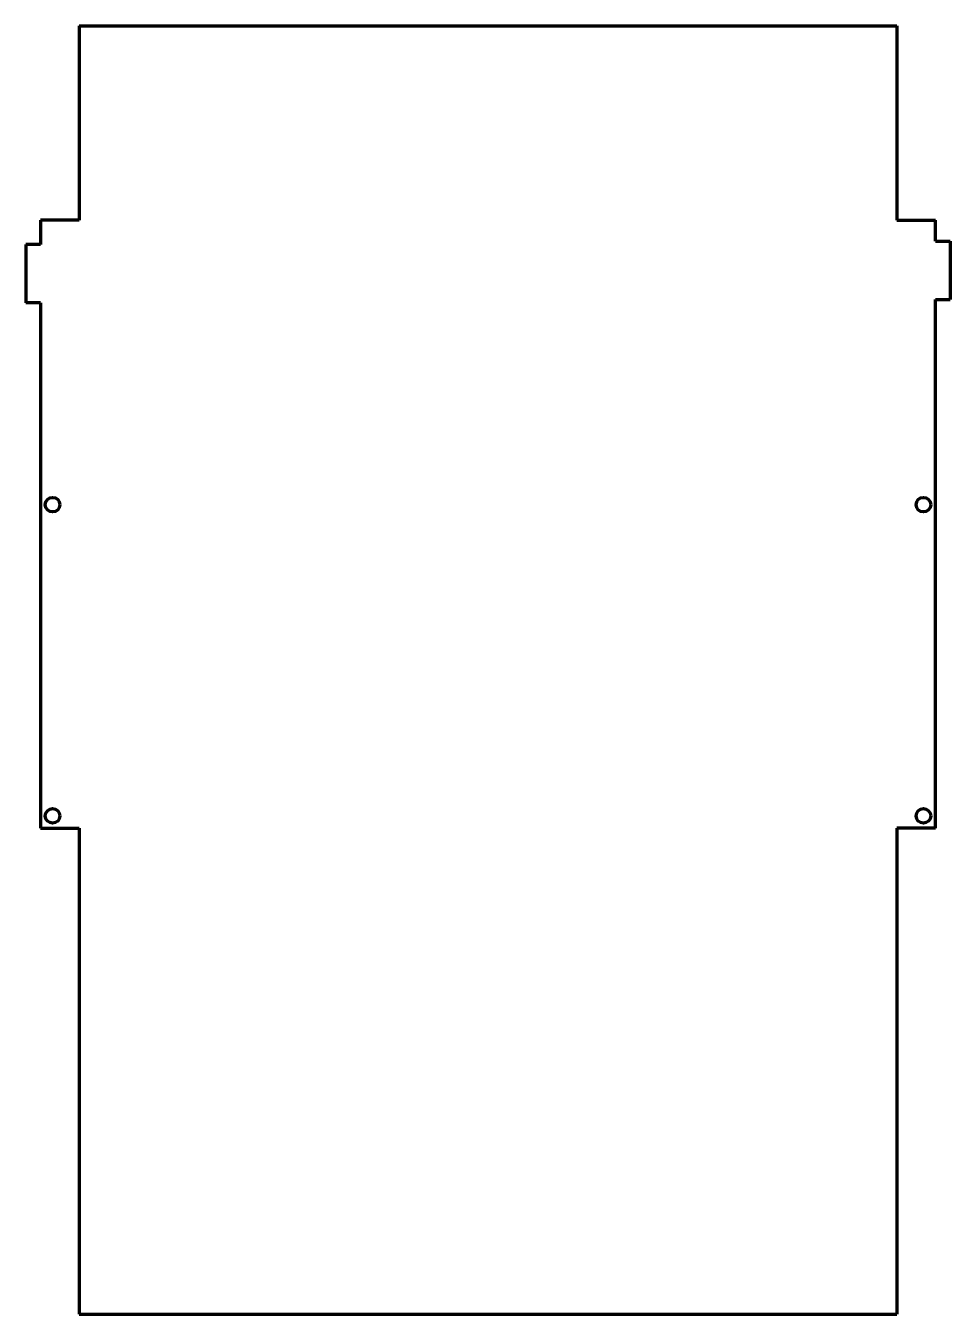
# Model space of a CAD drawing. Header units: millimetres. Extents: x 49 to 239, y 14 to 279.
import ezdxf

# ---------------------------------------------------------------- set-up
doc = ezdxf.new("R2010")
doc.units = ezdxf.units.MM
doc.layers.add('1', color=7, linetype='Continuous', true_color=0xffffff)

msp = doc.modelspace()

# ---------------------------------------------------------------- linework, layer by layer
at = {"layer": '1', "color": 163, "linetype": 'Continuous', "lineweight": 70}
for p, q in [((59.766838, 279.269924), (227.766838, 279.269924)), ((59.766838, 279.269924), (59.766838, 239.269924)), ((227.766838, 279.269924), (227.766838, 239.269924)), ((59.766838, 239.269924), (51.766838, 239.269924)), ((51.766838, 239.269924), (51.766838, 234.269924)), ((227.766838, 239.269924), (235.766838, 239.269924)), ((235.766838, 234.939243), (235.766838, 239.269924)), ((51.766838, 234.269924), (48.766838, 234.269924)), ((48.766838, 234.269924), (48.766838, 222.269924)), ((235.766838, 234.939243), (238.766838, 234.939243)), ((238.766838, 234.939243), (238.766838, 222.939243)), ((235.766838, 222.939243), (238.766838, 222.939243)), ((235.766838, 114.269924), (235.766838, 222.939243)), ((51.766838, 222.269924), (48.766838, 222.269924)), ((51.766838, 222.269924), (51.766838, 114.269924)), ((51.766838, 114.269924), (59.766838, 114.269924)), ((59.766838, 114.269924), (59.766838, 14.269924)), ((227.766838, 114.269924), (227.766838, 14.269924)), ((235.766838, 114.269924), (227.766838, 114.269924)), ((59.766838, 14.269924), (227.766838, 14.269924))]:
    msp.add_line(p, q, dxfattribs=at)
for centre in [(54.266838, 180.769924), (233.266838, 180.769924), (54.266838, 116.769924), (233.266838, 116.769924)]:
    msp.add_circle(centre, 1.5, dxfattribs=at)

doc.saveas('drawing.dxf')
